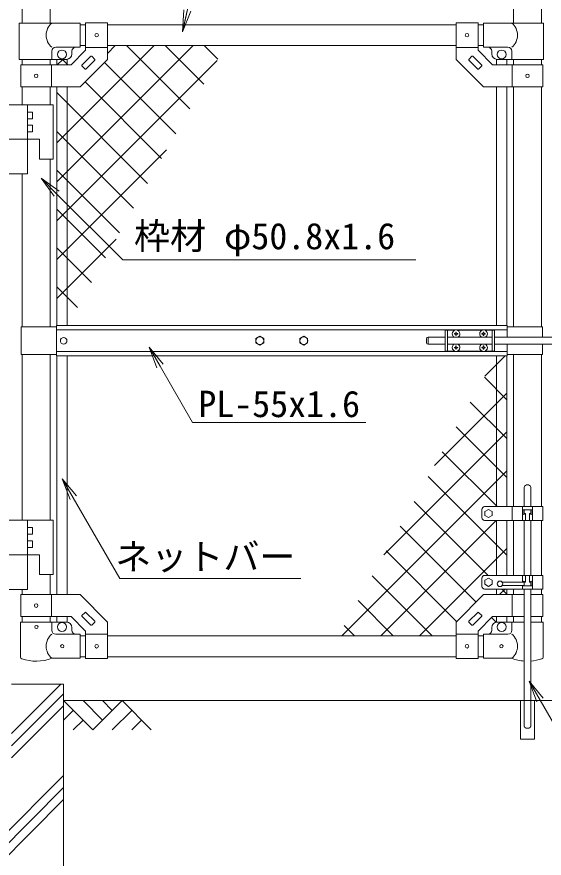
# Model space of a CAD drawing. Units: millimetres, scale not verified. Extents: x -4200 to 4200, y -2970 to 2970.
# Drawn here: x 524 to 1484, y -905 to 626 of the extents above; entities that cross this region are included whole.
import ezdxf
from ezdxf.enums import TextEntityAlignment as Align

# ---------------------------------------------------------------- set-up
doc = ezdxf.new("R2010")
doc.units = ezdxf.units.MM
doc.header["$LTSCALE"] = 20
doc.linetypes.add('DASHED', pattern=[7.5, 6, -1.5])
for name, color, linetype, lineweight in [('0-0_D-STR-TXT', 7, 'Continuous', 9), ('0-3_D-STR4', 7, 'Continuous', 9), ('0-5_D-STR1', 1, 'Continuous', 18), ('0-6_D-BGD', 7, 'Continuous', 9), ('0-7_D-DCR-HCH', 7, 'Continuous', 9), ('0-8_D-STR3', 3, 'Continuous', 13), ('0-A_0', 7, 'Continuous', 9), ('0-B_D-STR2', 7, 'Continuous', 9)]:
    doc.layers.add(name, color=color, linetype=linetype, lineweight=lineweight)
doc.styles.add('ＭＳ ゴシック', font='')
doc.styles.get('ＭＳ ゴシック').set_extended_font_data('MS Gothic')

# ---------------------------------------------------------------- blocks, each defined once
blk = doc.blocks.new('MLeader1')
at = {"layer": '0-0_D-STR-TXT'}
blk.add_line((1470.63, -621.08), (1456.41, -583.1), dxfattribs=at)
for points in [[(1482.18, -614.41), (1456.41, -583.1), (1476.41, -617.74)], [(1476.41, -617.74), (1561.35, -764.87), (1785.96, -764.87), (1793.16, -764.87)]]:
    blk.add_lwpolyline(points, dxfattribs=at)
blk = doc.blocks.new('MLeader5')
at = {"layer": '0-0_D-STR-TXT'}
blk.add_line((779, -13.13), (764.77, 24.84), dxfattribs=at)
for points in [[(790.54, -6.46), (764.77, 24.84), (784.77, -9.8)], [(784.77, -9.8), (844.16, -112.66), (1152.08, -112.66), (1159.28, -112.66)]]:
    blk.add_lwpolyline(points, dxfattribs=at)
blk = doc.blocks.new('MLeader6')
at = {"layer": '0-0_D-STR-TXT'}
blk.add_line((591.91, 299.21), (568.35, 332.21), dxfattribs=at)
for points in [[(601.34, 308.64), (568.35, 332.21), (596.63, 303.92)], [(596.63, 303.92), (717.07, 183.44), (1243.3, 183.44), (1250.5, 183.44)]]:
    blk.add_lwpolyline(points, dxfattribs=at)
blk = doc.blocks.new('MLeader8')
at = {"layer": '0-0_D-STR-TXT'}
blk.add_line((621.04, -252.7), (606.82, -214.73), dxfattribs=at)
for points in [[(632.59, -246.04), (606.82, -214.73), (626.82, -249.37)], [(626.82, -249.37), (711.76, -396.5), (1033.87, -396.5), (1041.07, -396.5)]]:
    blk.add_lwpolyline(points, dxfattribs=at)
blk = doc.blocks.new('_Open')
at = {"layer": '0-A_0'}
blk.add_line((-20, 3.33), (0, 0), dxfattribs=at)
blk.add_lwpolyline([(-20, -3.33), (0, 0), (-20, 0)], dxfattribs=at)

msp = doc.modelspace()

# ---------------------------------------------------------------- linework, layer by layer
at = {"layer": '0-0_D-STR-TXT'}
msp.add_lwpolyline([(1383.78, 808.04), (871.72, 808.04), (826.2, 600.13)], dxfattribs=at)
at = {"layer": '0-3_D-STR4'}
for p, q in [((514.47, -588.63), (609.22, -588.63)), ((609.22, -588.63), (609.22, -1088.63))]:
    msp.add_line(p, q, dxfattribs=at)
at = {"layer": '0-5_D-STR1'}
for p, q in [((533.97, 1064.37), (533.97, 614.37)), ((584.77, 1064.37), (584.77, 614.37)), ((1428.17, 1064.37), (1428.17, 614.37)), ((1478.97, 1064.37), (1478.97, 614.37)), ((649.37, 611.37), (639.37, 611.37)), ((1323.57, 611.37), (689.37, 611.37)), ((1373.57, 611.37), (1363.57, 611.37)), ((649.37, 573.37), (639.37, 573.37)), ((1323.57, 573.37), (689.37, 573.37)), ((1373.57, 573.37), (1363.57, 573.37)), ((533.97, 548.37), (533.97, 538.37)), ((584.77, 548.37), (584.77, 538.37)), ((1428.17, 548.37), (1428.17, 538.37)), ((1478.97, 548.37), (1478.97, 538.37)), ((533.97, 498.37), (533.97, 465.87)), ((584.77, 498.37), (584.77, 465.87)), ((1428.17, 498.37), (1428.17, 61.37)), ((1478.97, 498.37), (1478.97, 61.37)), ((584.77, 366.87), (584.77, 61.37)), ((533.97, 339.87), (533.97, 61.37)), ((533.97, 11.37), (533.97, -290.23)), ((584.77, 11.37), (584.77, -290.23)), ((1428.17, 11.37), (1428.17, -265.63)), ((1478.97, 11.37), (1478.97, -265.63)), ((1428.17, -290.63), (1428.17, -390.63)), ((1478.97, -290.63), (1478.97, -390.63)), ((584.77, -389.23), (584.77, -425.63)), ((533.97, -416.23), (533.97, -425.63)), ((1428.17, -415.63), (1428.17, -425.63)), ((1478.97, -415.63), (1478.97, -425.63)), ((533.97, -465.63), (533.97, -475.63)), ((584.77, -465.63), (584.77, -475.63)), ((1428.17, -465.63), (1428.17, -475.63)), ((1478.97, -465.63), (1478.97, -475.63)), ((649.37, -500.63), (639.37, -500.63)), ((1323.57, -500.63), (689.37, -500.63)), ((1373.57, -500.63), (1363.57, -500.63)), ((649.37, -538.63), (639.37, -538.63)), ((1323.57, -538.63), (689.37, -538.63)), ((1373.57, -538.63), (1363.57, -538.63))]:
    msp.add_line(p, q, dxfattribs=at)
at = {"layer": '0-6_D-BGD'}
msp.add_line((609.22, -618.63), (2359.22, -618.63), dxfattribs=at)
at = {"layer": '0-7_D-DCR-HCH'}
for p, q in [((514.47, -678.69), (604.52, -588.63)), ((514.47, -700.79), (609.22, -606.04)), ((662.43, -671.84), (609.22, -618.63)), ((680.16, -654.11), (644.69, -618.63)), ((715.64, -618.63), (662.43, -671.84)), ((697.9, -636.37), (680.16, -618.63)), ((715.64, -618.63), (768.85, -671.84)), ((514.47, -722.89), (609.22, -628.14)), ((626.95, -636.37), (609.22, -654.03)), ((733.38, -636.37), (697.74, -671.84)), ((644.69, -654.11), (626.87, -671.84)), ((751.11, -654.11), (733.3, -671.84)), ((359.22, -1004.65), (609.22, -754.65)), ((359.22, -1026.75), (609.22, -776.75)), ((359.22, -1048.84), (609.22, -798.84))]:
    msp.add_line(p, q, dxfattribs=at)
at = {"layer": '0-8_D-STR3'}
for p, q in [((639.37, 614.37), (528.42, 614.37)), ((528.42, 614.37), (528.42, 548.37)), ((639.37, 570.37), (639.37, 614.37)), ((649.37, 614.62), (649.37, 564.94)), ((649.37, 614.62), (689.37, 614.62)), ((689.37, 614.62), (689.37, 548.37)), ((1323.57, 614.62), (1323.57, 548.37)), ((1363.57, 614.62), (1323.57, 614.62)), ((1363.57, 614.62), (1363.57, 564.94)), ((1373.57, 614.37), (1482.92, 614.37)), ((1373.57, 570.37), (1373.57, 614.37)), ((1482.92, 614.37), (1482.92, 548.37)), ((639.37, 570.37), (594.92, 570.37)), ((649.37, 570.12), (689.37, 570.12)), ((1363.57, 570.12), (1323.57, 570.12)), ((1373.57, 570.37), (1418.02, 570.37)), ((587.92, 548.37), (587.92, 563.37)), ((622.8, 538.37), (649.37, 564.94)), ((624.37, 558.37), (624.37, 563.37)), ((642.7, 537.77), (658.96, 554.03)), ((660.38, 554.03), (666.03, 548.38)), ((1352.55, 554.03), (1346.9, 548.38)), ((1370.23, 537.77), (1353.97, 554.03)), ((1390.13, 538.37), (1363.57, 564.94)), ((1388.57, 558.37), (1388.57, 563.37)), ((1425.02, 548.37), (1425.02, 563.37)), ((528.42, 548.37), (614.37, 548.37)), ((531.67, 538.37), (622.8, 538.37)), ((531.67, 538.37), (531.67, 498.37)), ((587.07, 538.37), (587.07, 498.37)), ((596.87, 548.37), (596.87, 538.37)), ((615.87, 548.37), (615.87, 538.37)), ((642.7, 536.36), (648.35, 530.7)), ((649.77, 530.7), (666.03, 546.96)), ((1363.16, 530.7), (1346.9, 546.96)), ((1370.23, 536.36), (1364.58, 530.7)), ((1481.27, 538.37), (1390.13, 538.37)), ((1397.07, 548.37), (1397.07, 538.37)), ((1482.92, 548.37), (1398.57, 548.37)), ((1416.07, 548.37), (1416.07, 538.37)), ((1425.87, 538.37), (1425.87, 498.37)), ((1481.27, 538.37), (1481.27, 498.37)), ((596.87, 498.37), (596.87, 63.87)), ((615.87, 498.37), (615.87, 63.87)), ((1397.07, 498.37), (1397.07, 63.87)), ((1416.07, 498.37), (1416.07, 63.87)), ((504.47, 465.87), (590.47, 465.87)), ((543.47, 465.87), (543.47, 339.87)), ((590.47, 465.87), (590.47, 366.87)), ((543.47, 452.37), (552.97, 452.37)), ((552.97, 452.37), (552.97, 440.37)), ((543.47, 440.37), (552.97, 440.37)), ((543.47, 428.37), (552.97, 428.37)), ((543.47, 416.37), (552.97, 416.37)), ((552.97, 428.37), (552.97, 416.37)), ((482.47, 402.87), (565.47, 402.87)), ((565.47, 402.87), (565.47, 366.87)), ((565.47, 366.87), (590.47, 366.87)), ((447.47, 339.87), (543.47, 339.87)), ((532.37, 61.37), (532.37, 11.37)), ((596.47, 61.37), (532.37, 61.37)), ((1416.47, 63.87), (596.47, 63.87)), ((596.47, 63.87), (596.47, 8.87)), ((1416.47, 63.87), (1416.47, 42.87)), ((1416.47, 61.37), (1481.07, 61.37)), ((1481.07, 61.37), (1481.07, 42.87)), ((1416.47, 55.87), (596.47, 55.87)), ((1303.57, 55.37), (1303.57, 17.37)), ((1320.97, 55.37), (1303.57, 55.37)), ((1308.07, 55.37), (1308.07, 17.37)), ((1320.42, 48.47), (1320.42, 48.87)), ((1321.71, 48.45), (1320.42, 48.47)), ((1323.17, 52.02), (1323.15, 50.72)), ((1323.17, 45.72), (1323.15, 47.01)), ((1323.96, 52.02), (1323.17, 52.02)), ((1323.96, 52.02), (1323.98, 50.72)), ((1323.96, 45.72), (1323.98, 47.01)), ((1325.42, 49.29), (1326.72, 49.26)), ((1370.97, 55.37), (1326.16, 55.37)), ((1326.72, 49.26), (1326.72, 48.87)), ((1371.71, 49.29), (1370.42, 49.26)), ((1370.42, 49.26), (1370.42, 48.87)), ((1373.17, 52.02), (1373.15, 50.72)), ((1373.17, 45.72), (1373.15, 47.01)), ((1373.96, 52.02), (1373.17, 52.02)), ((1373.96, 52.02), (1373.98, 50.72)), ((1373.96, 45.72), (1373.98, 47.01)), ((1375.42, 48.45), (1376.72, 48.47)), ((1393.57, 55.37), (1376.16, 55.37)), ((1376.72, 48.47), (1376.72, 48.87)), ((1389.07, 55.37), (1389.07, 17.37)), ((1393.57, 55.37), (1393.57, 17.37)), ((1269.62, 39.87), (1269.62, 32.87)), ((1283.57, 42.87), (1272.62, 42.87)), ((1272.62, 42.87), (1272.62, 29.87)), ((1283.41, 42.87), (1303.57, 42.87)), ((1308.07, 42.87), (1389.07, 42.87)), ((1323.96, 45.72), (1323.17, 45.72)), ((1373.96, 45.72), (1373.17, 45.72)), ((1393.57, 42.87), (1574.87, 42.87)), ((1416.47, 16.87), (596.47, 16.87)), ((1283.57, 29.87), (1272.62, 29.87)), ((1283.41, 29.87), (1303.57, 29.87)), ((1320.97, 17.37), (1303.57, 17.37)), ((1308.07, 29.87), (1389.07, 29.87)), ((1320.42, 23.47), (1320.42, 23.87)), ((1321.71, 23.45), (1320.42, 23.47)), ((1323.17, 27.02), (1323.15, 25.72)), ((1323.17, 20.72), (1323.15, 22.01)), ((1323.96, 27.02), (1323.17, 27.02)), ((1323.96, 20.72), (1323.17, 20.72)), ((1323.96, 27.02), (1323.98, 25.72)), ((1323.96, 20.72), (1323.98, 22.01)), ((1325.42, 24.29), (1326.72, 24.26)), ((1325.42, 23.45), (1326.72, 23.47)), ((1370.97, 17.37), (1326.16, 17.37)), ((1326.72, 24.26), (1326.72, 23.87)), ((1326.72, 23.47), (1326.72, 23.87)), ((1371.71, 24.29), (1370.42, 24.26)), ((1370.42, 24.26), (1370.42, 23.87)), ((1373.17, 27.02), (1373.15, 25.72)), ((1373.17, 20.72), (1373.15, 22.01)), ((1373.96, 27.02), (1373.17, 27.02)), ((1373.96, 20.72), (1373.17, 20.72)), ((1373.96, 27.02), (1373.98, 25.72)), ((1373.96, 20.72), (1373.98, 22.01)), ((1375.42, 24.29), (1376.72, 24.26)), ((1375.42, 23.45), (1376.72, 23.47)), ((1393.57, 17.37), (1376.16, 17.37)), ((1376.72, 24.26), (1376.72, 23.87)), ((1376.72, 23.47), (1376.72, 23.87)), ((1393.57, 29.87), (1574.87, 29.87)), ((1416.47, 29.87), (1416.47, 8.87)), ((1481.07, 29.87), (1481.07, 11.37)), ((596.47, 11.37), (532.37, 11.37)), ((1416.47, 8.87), (596.47, 8.87)), ((596.87, 8.87), (596.87, -425.63)), ((615.87, 8.87), (615.87, -425.63)), ((1397.07, 8.87), (1397.07, -265.63)), ((1416.07, 8.87), (1416.07, -265.63)), ((1416.47, 11.37), (1481.07, 11.37)), ((1447.57, -230.63), (1447.57, -265.63)), ((1459.57, -230.63), (1459.57, -265.63)), ((1370.57, -270.63), (1370.57, -285.63)), ((1481.57, -265.63), (1375.57, -265.63)), ((1382.57, -270.57), (1389.06, -274.33)), ((1389.06, -274.33), (1389.06, -281.83)), ((1425.56, -265.63), (1425.56, -290.63)), ((1444.56, -265.63), (1444.56, -290.63)), ((1462.57, -271.63), (1444.56, -271.63)), ((1446.86, -271.63), (1446.86, -279.95)), ((1447.57, -271.63), (1447.57, -279.7)), ((1459.57, -271.63), (1459.57, -279.7)), ((1460.27, -271.63), (1460.27, -278.13)), ((1460.27, -271.63), (1460.27, -279.95)), ((1462.57, -265.63), (1462.57, -290.63)), ((1481.57, -265.63), (1481.57, -290.63)), ((504.47, -290.23), (590.47, -290.23)), ((543.47, -290.23), (543.47, -416.23)), ((590.47, -290.23), (590.47, -389.23)), ((1481.57, -290.63), (1375.57, -290.63)), ((1397.07, -290.63), (1397.07, -390.63)), ((1416.07, -290.63), (1416.07, -390.63)), ((1447.57, -290.63), (1447.57, -390.63)), ((1448.57, -278.13), (1449.57, -278.13)), ((1450.07, -278.63), (1450.07, -290.63)), ((1457.07, -278.63), (1457.07, -290.63)), ((1457.57, -278.13), (1458.57, -278.13)), ((1459.57, -290.63), (1459.57, -390.63)), ((543.47, -303.73), (552.97, -303.73)), ((552.97, -303.73), (552.97, -315.73)), ((543.47, -315.73), (552.97, -315.73)), ((543.47, -327.73), (552.97, -327.73)), ((552.97, -327.73), (552.97, -339.73)), ((543.47, -339.73), (552.97, -339.73)), ((482.47, -353.23), (565.47, -353.23)), ((565.47, -353.23), (565.47, -389.23)), ((565.47, -389.23), (590.47, -389.23)), ((1370.57, -410.63), (1370.57, -395.63)), ((1481.57, -390.63), (1375.57, -390.63)), ((1382.57, -395.68), (1376.07, -399.43)), ((1389.06, -399.43), (1382.57, -395.68)), ((1444.56, -403.06), (1444.56, -390.63)), ((1450.07, -402.63), (1450.07, -390.63)), ((1457.07, -402.63), (1457.07, -390.63)), ((1462.57, -415.63), (1462.57, -390.63)), ((1481.57, -390.63), (1481.57, -415.63)), ((1376.07, -399.43), (1376.07, -406.94)), ((1376.07, -406.94), (1382.57, -410.69)), ((1447.57, -403.06), (1407.56, -403.06)), ((1447.57, -409.06), (1407.57, -409.06)), ((1444.56, -415.63), (1444.56, -409.06)), ((1462.57, -409.63), (1444.56, -409.63)), ((1446.86, -403.06), (1446.86, -401.32)), ((1446.86, -409.63), (1446.86, -409.06)), ((1447.57, -409.63), (1447.57, -401.56)), ((1447.57, -401.56), (1447.57, -404.7)), ((1448.57, -403.13), (1449.57, -403.13)), ((1457.57, -403.13), (1458.57, -403.13)), ((1459.57, -409.63), (1459.57, -401.56)), ((1459.57, -401.56), (1459.57, -404.7)), ((1460.27, -409.63), (1460.27, -401.32)), ((1460.27, -409.63), (1460.27, -403.13)), ((447.47, -416.23), (543.47, -416.23)), ((531.67, -465.63), (531.67, -425.63)), ((587.07, -465.63), (587.07, -425.63)), ((1481.57, -415.63), (1375.57, -415.63)), ((1397.07, -415.63), (1397.07, -425.63)), ((1416.07, -415.63), (1416.07, -425.63)), ((1425.87, -465.63), (1425.87, -425.63)), ((1447.57, -415.63), (1447.57, -618.63)), ((1459.57, -415.63), (1459.57, -618.63)), ((1481.27, -425.63), (1459.57, -425.63)), ((1481.27, -465.63), (1481.27, -425.63)), ((642.7, -463.62), (648.35, -457.97)), ((649.77, -457.97), (666.03, -474.23)), ((1363.16, -457.97), (1346.9, -474.23)), ((1370.23, -463.62), (1364.58, -457.97)), ((531.67, -465.63), (622.8, -465.63)), ((596.87, -465.63), (596.87, -475.63)), ((615.87, -465.63), (615.87, -475.75)), ((622.8, -465.63), (649.37, -492.2)), ((642.7, -465.04), (658.96, -481.3)), ((1370.23, -465.04), (1353.97, -481.3)), ((1390.13, -465.63), (1363.57, -492.2)), ((1447.57, -465.63), (1390.13, -465.63)), ((1397.07, -465.63), (1397.07, -475.75)), ((1416.07, -465.63), (1416.07, -475.63)), ((1481.27, -465.63), (1459.57, -465.63)), ((530.82, -475.63), (587.92, -475.63)), ((530.82, -475.63), (530.82, -539.33)), ((587.92, -475.63), (587.92, -490.63)), ((587.92, -475.63), (614.37, -475.63)), ((624.37, -490.63), (624.37, -485.63)), ((660.38, -481.3), (666.03, -475.64)), ((689.37, -541.88), (689.37, -475.63)), ((1323.57, -541.88), (1323.57, -475.63)), ((1352.55, -481.3), (1346.9, -475.64)), ((1388.57, -490.63), (1388.57, -485.63)), ((1425.02, -475.63), (1398.57, -475.63)), ((1447.57, -475.63), (1425.02, -475.63)), ((1425.02, -475.63), (1425.02, -490.63)), ((1482.12, -475.63), (1459.57, -475.63)), ((1482.12, -475.63), (1482.12, -539.33)), ((639.37, -497.63), (594.92, -497.63)), ((639.37, -541.63), (639.37, -497.63)), ((649.37, -541.88), (649.37, -492.2)), ((649.37, -497.38), (689.37, -497.38)), ((1363.57, -497.38), (1323.57, -497.38)), ((1363.57, -541.88), (1363.57, -492.2)), ((1373.57, -497.63), (1418.02, -497.63)), ((1373.57, -541.63), (1373.57, -497.63)), ((639.37, -541.63), (587.92, -541.63)), ((649.37, -541.88), (689.37, -541.88)), ((1363.57, -541.88), (1323.57, -541.88)), ((1373.57, -541.63), (1425.02, -541.63)), ((1466.07, -618.63), (1466.07, -688.63))]:
    msp.add_line(p, q, dxfattribs=at)
at = {"layer": '0-8_D-STR3', "linetype": 'DASHED'}
for p, q in [((1447.57, -664.15), (1447.57, -618.63)), ((1459.57, -664.13), (1459.57, -618.63)), ((1455.07, -668.63), (1452.07, -668.63))]:
    msp.add_line(p, q, dxfattribs=at)
at = {"layer": '0-8_D-STR3'}
for points in [[(531.67, 498.37), (639.37, 498.37), (689.37, 548.37)], [(1481.27, 498.37), (1373.57, 498.37), (1323.57, 548.37)], [(1321.71, 49.29), (1320.42, 49.26), (1320.42, 48.87)], [(1325.42, 48.45), (1326.72, 48.47), (1326.72, 48.87)], [(1371.71, 48.45), (1370.42, 48.47), (1370.42, 48.87)], [(1375.42, 49.29), (1376.72, 49.26), (1376.72, 48.87)], [(1321.71, 24.29), (1320.42, 24.26), (1320.42, 23.87)], [(1371.71, 23.45), (1370.42, 23.47), (1370.42, 23.87)], [(1389.06, -281.83), (1382.57, -285.59), (1376.07, -281.83), (1376.07, -274.33), (1382.57, -270.57)], [(1382.57, -410.69), (1389.06, -406.94), (1389.06, -399.43)], [(531.67, -425.63), (639.37, -425.63), (689.37, -475.63)], [(1447.57, -425.63), (1373.57, -425.63), (1323.57, -475.63)], [(1441.07, -618.63), (1441.07, -688.63), (1466.07, -688.63)]]:
    msp.add_lwpolyline(points, dxfattribs=at)
for points in [[(966.47, 44.47), (959.45, 40.42), (959.45, 32.32), (966.47, 28.27), (973.48, 32.32), (973.48, 40.42)], [(1046.47, 44.47), (1039.45, 40.42), (1039.45, 32.32), (1046.47, 28.27), (1053.48, 32.32), (1053.48, 40.42)]]:
    msp.add_lwpolyline(points, close=True, dxfattribs=at)
for centre, radius in [((669.37, 592.37), 3.25), ((1343.57, 592.37), 3.25), ((606.37, 557.37), 8), ((1406.57, 557.37), 8), ((559.37, 518.37), 3.25), ((1453.57, 518.37), 3.25), ((609.37, 36.37), 6), ((966.47, 36.37), 7.03), ((1046.47, 36.37), 7.03), ((1403.57, -406.06), 5), ((559.37, -445.63), 3.25), ((559.77, -484.63), 3), ((606.37, -484.63), 8), ((1406.57, -484.63), 8), ((606.77, -519.63), 3), ((669.37, -519.63), 3.25), ((1343.57, -519.63), 3.25), ((1406.17, -519.63), 3)]:
    msp.add_circle(centre, radius, dxfattribs=at)
for centre, radius, start, end in [((606.11, 592.37), 28.55, 129.59418, 230.40582), ((1406.82, 592.37), 28.55, 309.59418, 50.40582), ((594.92, 563.37), 7, 90, 180), ((631.37, 563.37), 7, 90, 180), ((1381.57, 563.37), 7, 0, 90), ((1418.02, 563.37), 7, 0, 90), ((614.37, 558.37), 10, 270, 0), ((659.67, 553.33), 1, 45, 135), ((1353.26, 553.33), 1, 45, 135), ((1398.57, 558.37), 10, 180, 270), ((643.41, 537.06), 1, 135, 225), ((665.33, 547.67), 1, 315, 45), ((1347.6, 547.67), 1, 135, 225), ((1369.53, 537.06), 1, 315, 45), ((649.06, 531.41), 1, 225, 315), ((1363.87, 531.41), 1, 225, 315), ((1323.57, 48.87), 7, 0, 180), ((1323.57, 48.87), 7, 180, 238.99728), ((1321.66, 50.77), 1.49, 270, 0), ((1321.66, 46.96), 1.49, 0, 90), ((1325.47, 50.77), 1.49, 180, 270), ((1325.47, 46.96), 1.49, 90, 180), ((1323.57, 48.87), 7, 301.00272, 0), ((1373.57, 48.87), 7, 0, 180), ((1373.57, 48.87), 7, 180, 238.99728), ((1371.66, 50.77), 1.49, 270, 0), ((1371.66, 46.96), 1.49, 0, 90), ((1375.47, 50.77), 1.49, 180, 270), ((1375.47, 46.96), 1.49, 90, 180), ((1373.57, 48.87), 7, 301.00272, 0), ((1272.62, 39.87), 3, 90, 180), ((1272.62, 32.87), 3, 180, 270), ((1323.57, 23.87), 7, 121.00272, 180), ((1323.57, 23.87), 7, 180, 0), ((1321.66, 25.77), 1.49, 270, 0), ((1321.66, 21.96), 1.49, 0, 90), ((1325.47, 25.77), 1.49, 180, 270), ((1325.47, 21.96), 1.49, 90, 180), ((1323.57, 23.87), 7, 0, 58.99728), ((1373.57, 23.87), 7, 121.00272, 180), ((1373.57, 23.87), 7, 180, 0), ((1371.66, 25.77), 1.49, 270, 0), ((1371.66, 21.96), 1.49, 0, 90), ((1375.47, 25.77), 1.49, 180, 270), ((1375.47, 21.96), 1.49, 90, 180), ((1373.57, 23.87), 7, 0, 58.99728), ((1453.57, -231.73), 6.1, 10.38886, 169.61114), ((1375.57, -270.63), 5, 90, 180), ((1375.57, -285.63), 5, 180, 270), ((1446.56, -277.96), 2.01, 184.89299, 355.10701), ((1449.57, -278.63), 0.5, 0, 90), ((1457.57, -278.63), 0.5, 90, 180), ((1460.57, -277.96), 2.01, 184.89299, 355.10701), ((1375.57, -395.63), 5, 90, 180), ((1375.57, -410.63), 5, 180, 270), ((1446.56, -403.3), 2.01, 4.89299, 175.10701), ((1449.57, -402.63), 0.5, 270, 0), ((1457.57, -402.63), 0.5, 180, 270), ((1460.57, -403.3), 2.01, 4.89299, 175.10701), ((649.06, -458.67), 1, 45, 135), ((1363.87, -458.67), 1, 45, 135), ((643.41, -464.33), 1, 135, 225), ((665.33, -474.94), 1, 315, 45), ((1347.6, -474.94), 1, 135, 225), ((1369.53, -464.33), 1, 315, 45), ((614.37, -485.63), 10, 0, 90), ((659.67, -480.59), 1, 225, 315), ((1353.26, -480.59), 1, 225, 315), ((1398.57, -485.63), 10, 90, 180), ((606.11, -519.63), 28.55, 129.59418, 230.40582), ((594.92, -490.63), 7, 180, 270), ((631.37, -490.63), 7, 180, 270), ((1381.57, -490.63), 7, 270, 0), ((1418.02, -490.63), 7, 270, 0), ((1406.82, -519.63), 28.55, 309.59418, 50.40582), ((534.12, -539.33), 3.3, 180, 250.77949), ((559.37, -466.9), 80, 250.77949, 290.9084), ((1453.57, -466.9), 80, 249.0916, 265.69865), ((1453.57, -466.9), 80, 274.30109, 289.22051), ((1478.82, -539.33), 3.3, 289.22051, 0)]:
    msp.add_arc(centre, radius, start, end, dxfattribs=at)
at = {"layer": '0-8_D-STR3', "linetype": 'DASHED'}
for centre, start, end in [((1452.07, -664.13), 179.99999, 270.00049), ((1455.07, -664.13), 269.99951, 0.00001)]:
    msp.add_arc(centre, 4.5, start, end, dxfattribs=at)
at = {"layer": '0-B_D-STR2'}
for p, q in [((596.87, 325.38), (844.85, 573.37)), ((597.64, 396.87), (774.14, 573.37)), ((689.37, 559.3), (703.43, 573.37)), ((838.83, 458.26), (723.72, 573.37)), ((864.37, 503.43), (794.43, 573.37)), ((889.91, 548.6), (865.14, 573.37)), ((596.87, 254.67), (888.75, 546.56)), ((597.72, 538.37), (607.72, 548.37)), ((617.3, 538.37), (607.3, 548.37)), ((813.3, 413.08), (683.69, 542.69)), ((787.76, 367.91), (648.33, 507.34)), ((762.22, 322.74), (596.87, 488.09)), ((736.68, 277.57), (596.87, 417.38)), ((596.87, 183.96), (796.78, 383.87)), ((711.14, 232.39), (596.87, 346.67)), ((685.6, 187.22), (596.87, 275.96)), ((596.87, 113.25), (704.81, 221.19)), ((660.07, 142.05), (596.87, 205.25)), ((634.53, 96.88), (596.87, 134.54)), ((1376.16, -28.11), (1413.14, 8.87)), ((1416.07, -71.11), (1375.04, -30.09)), ((1284.18, -190.8), (1416.07, -58.92)), ((1416.07, -141.82), (1349.5, -75.26)), ((1416.07, -212.54), (1323.96, -120.43)), ((1192.21, -353.48), (1416.07, -129.63)), ((1398.45, -265.63), (1298.43, -165.61)), ((1115.77, -500.63), (1416.07, -200.34)), ((1416.07, -353.96), (1272.89, -210.78)), ((1382.03, -390.63), (1247.35, -255.95)), ((1186.48, -500.63), (1396.48, -290.63)), ((1359.94, -439.26), (1221.81, -301.12)), ((1324.59, -474.61), (1196.27, -346.3)), ((1257.19, -500.63), (1416.07, -341.76)), ((1279.9, -500.63), (1170.73, -391.47)), ((1402.9, -425.63), (1412.9, -415.63)), ((1416.07, -424.67), (1407.03, -415.63)), ((1209.19, -500.63), (1145.2, -436.64)), ((1396.53, -475.84), (1388.23, -467.54)), ((1138.48, -500.63), (1119.66, -481.81))]:
    msp.add_line(p, q, dxfattribs=at)

# ---------------------------------------------------------------- block references
at = {"layer": '0-0_D-STR-TXT', "xscale": 2, "yscale": 2, "rotation": 257.65038}
msp.add_blockref('_Open', (825.77, 598.17), dxfattribs=at)
at = {"layer": '0-0_D-STR-TXT'}
for name in ['MLeader6', 'MLeader5', 'MLeader8', 'MLeader1']:
    msp.add_blockref(name, (0, 0), dxfattribs=at)

# ---------------------------------------------------------------- texts
at = {"layer": '0-0_D-STR-TXT', "style": 'ＭＳ ゴシック'}
for s, p in [('枠材 φ50.8x1.6', (737.39, 188.33)), ('PL-55x1.6', (854.41, -117.13)), ('ネットバー', (703.24, -394.89))]:
    msp.add_text(s, height=48.09, dxfattribs=at).set_placement(p, align=Align.BOTTOM_LEFT)

doc.saveas('drawing.dxf')
